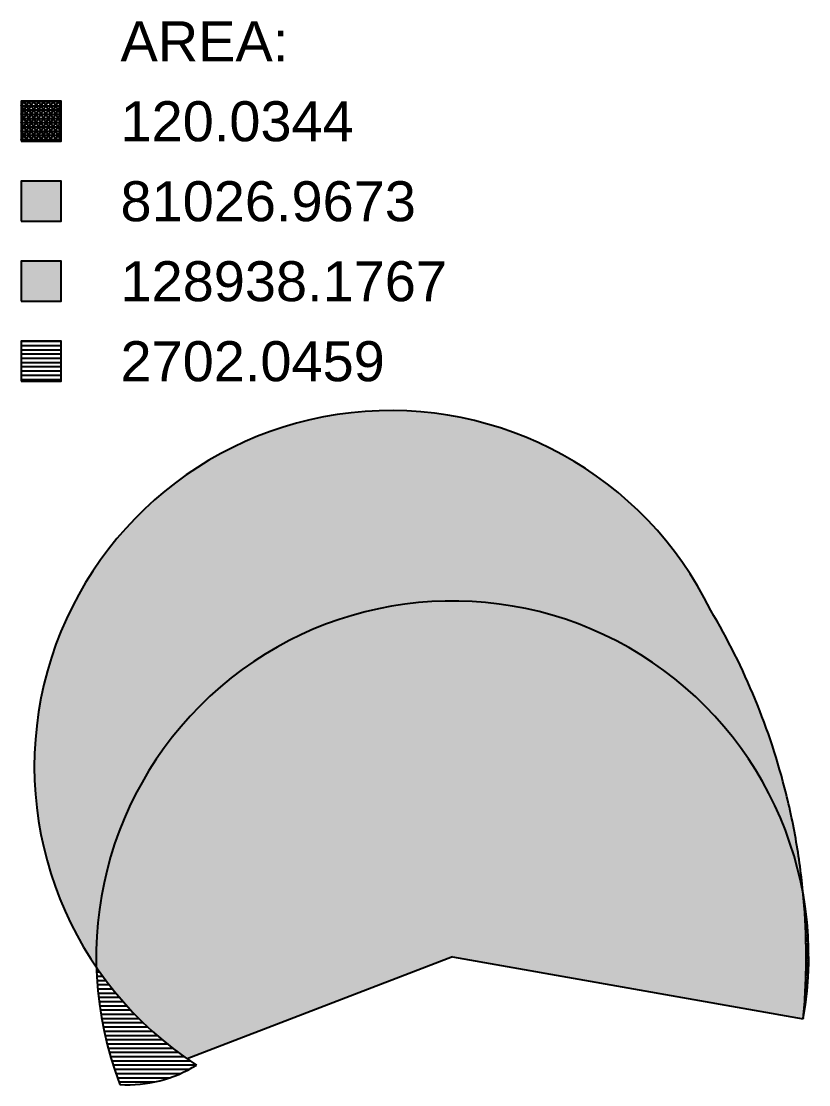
# Model space of a CAD drawing. Header units: millimetres. Extents: x 875 to 10533, y 576 to 3022.
# Drawn here: x 6984 to 7574, y 2225 to 3022 of the extents above; entities that cross this region are included whole.
import ezdxf

# ---------------------------------------------------------------- set-up
doc = ezdxf.new("R2010")
doc.units = ezdxf.units.MM
doc.styles.get("Standard").update_dxf_attribs({"font": 'arial.ttf'})

msp = doc.modelspace()

# ---------------------------------------------------------------- hatches: boundary and pattern name
h = msp.add_hatch()
h.set_pattern_fill('NET3', color=256)
h.paths.add_polyline_path([(7569.94, 2366.9, -0.003804), (7570.59, 2359.19, -0.020947), (7572.05, 2316.67, -0.020947), (7569.94, 2274.17, 0.087489)])
h.paths.add_polyline_path([(7013.81, 2962.42), (6983.81, 2962.42), (6983.81, 2932.42), (7013.81, 2932.42)])
h = msp.add_hatch()
h.set_pattern_fill('ANGLE', color=256)
h.set_pattern_definition([(0, (3070.9964, -2386.521), (0, 6.985), [5.08, -1.905]), (90, (3070.9964, -2386.521), (-6.985, 4e-16), [5.08, -1.905])])
h.paths.add_polyline_path([(7040.11, 2312.77, -0.929792), (7569.94, 2366.9, 0.017142), (7565.58, 2401.45, 0.020947), (7557.05, 2443.14, 0.073435), (7500.57, 2580.41, 1.075509)])
h.paths.add_polyline_path([(7013.81, 2872.42), (7013.81, 2902.42), (6983.81, 2902.42), (6983.81, 2872.42)])
h = msp.add_hatch()
h.set_pattern_fill('MUDST', color=256)
h.set_pattern_definition([(0, (3070.9964, -2386.5207), (12.7, 6.35), [6.35, -6.35, 0, -6.35, 0, -6.35])])
h.paths.add_polyline_path([(7569.94, 2366.9, 0.929792), (7040.11, 2312.77, 0.091183), (7108.11, 2244.19), (7307, 2320.53), (7569.94, 2274.17, 0.020947), (7572.05, 2316.67, 0.020947), (7570.59, 2359.19, 0.003804)])
h.paths.add_polyline_path([(6983.81, 2812.42), (7013.81, 2812.42), (7013.81, 2842.42), (6983.81, 2842.42)])
h = msp.add_hatch()
h.set_pattern_fill('LINE', color=256)
h.set_pattern_definition([(0, (3070.9964, -2386.5207), (0, 3.175), [])])
h.paths.add_polyline_path([(7040.11, 2312.77, 0.084562), (7057.73, 2224.85), (7108.11, 2244.19, -0.091183)])
h.paths.add_polyline_path([(7108.11, 2244.19), (7057.73, 2224.85, 0.158384), (7115.17, 2239.44, -0.007967)])
h.paths.add_polyline_path([(7013.81, 2782.42), (6983.81, 2782.42), (6983.81, 2752.42), (7013.81, 2752.42)])

# ---------------------------------------------------------------- linework, layer by layer
for q in [(7108.11, 2244.19), (7569.94, 2274.17)]:
    msp.add_line((7307, 2320.53), q)
for points in [[(6983.81, 2932.42), (7013.81, 2932.42), (7013.81, 2962.42), (6983.81, 2962.42)], [(6983.81, 2872.42), (7013.81, 2872.42), (7013.81, 2902.42), (6983.81, 2902.42)], [(6983.81, 2812.42), (7013.81, 2812.42), (7013.81, 2842.42), (6983.81, 2842.42)], [(6983.81, 2752.42), (7013.81, 2752.42), (7013.81, 2782.42), (6983.81, 2782.42)]]:
    msp.add_lwpolyline(points, close=True)
msp.add_lwpolyline([(7569.94, 2274.17, 0.020947), (7572.05, 2316.67, 0.020947), (7570.59, 2359.19, 0.020947), (7565.58, 2401.45, 0.020947), (7557.05, 2443.14, 0.073435), (7500.57, 2580.41, 1.315067), (7115.17, 2239.44)], format="xyb")
for centre, radius, start, end in [((7307, 2320.53), 267, 350, 201), ((7064, 2320.53), 95.89, 266.25328, 302.25328)]:
    msp.add_arc(centre, radius, start, end)

# ---------------------------------------------------------------- texts
for s, p in [('AREA:', (7058.18, 2992.42)), ('120.0344', (7058.18, 2932.42)), ('81026.9673', (7058.18, 2872.42)), ('128938.1767', (7058.18, 2812.42)), ('2702.0459', (7058.18, 2752.42))]:
    msp.add_text(s, height=30).set_placement(p)

doc.saveas('drawing.dxf')
